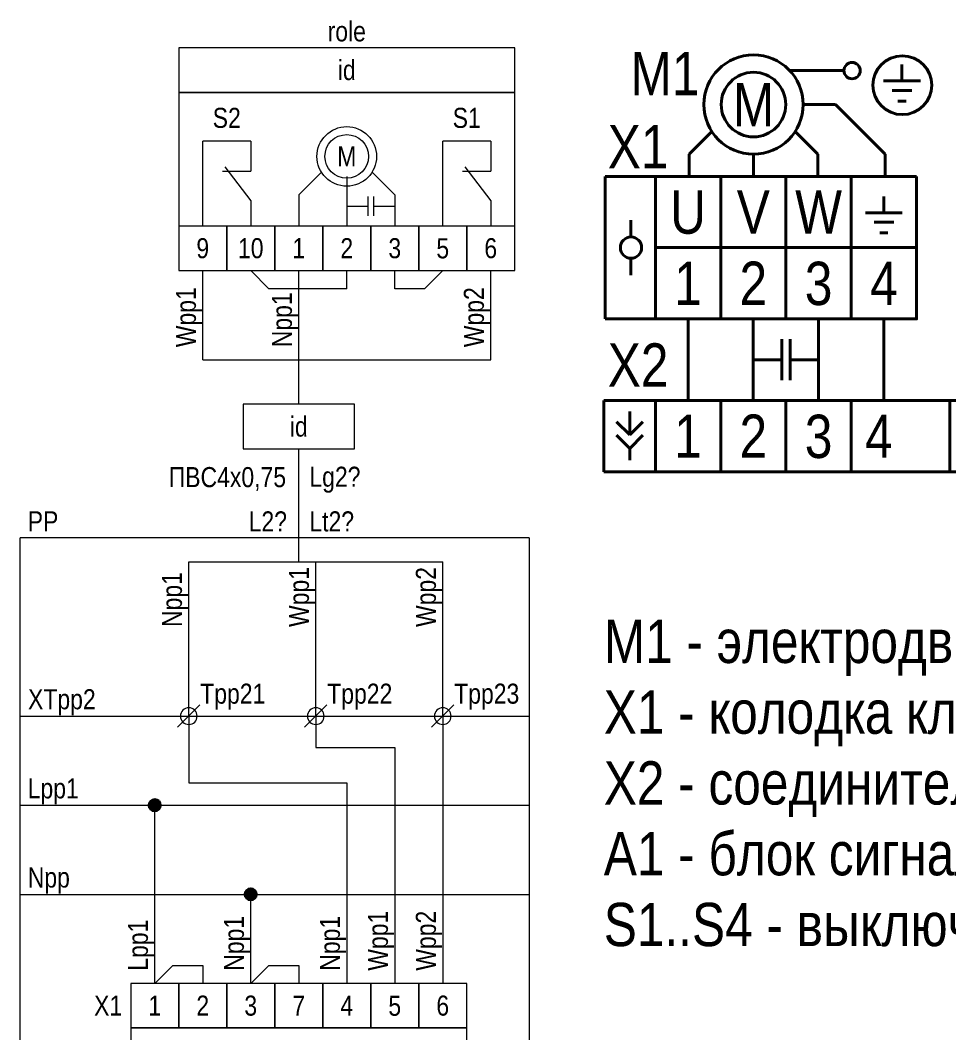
# Model space of a CAD drawing. Header units: millimetres. Extents: x -4644 to -4261, y -11677 to -11424.
# Drawn here: x -4485.6 to -4402.2, y -11520.4 to -11429.4 of the extents above; entities that cross this region are included whole.
import ezdxf

# ---------------------------------------------------------------- set-up
doc = ezdxf.new("R2010")
doc.units = ezdxf.units.MM
doc.header["$MEASUREMENT"] = 0
doc.linetypes.add('Штриховая', pattern=[2000, 1000, -1000])
doc.linetypes.add('Штрихпунктирная', pattern=[6702.777624, 3527.777672, -1763.888836, 0, -1411.111116])
doc.layers.add('2', color=7, linetype='Continuous')
for name, color, linetype, lineweight in [('2_names_Ном._пера__1', 7, 'Continuous', 15), ('2_Ном._пера__1', 7, 'Continuous', 15), ('2_Ном._пера__21', 7, 'Continuous', 40), ('info_Ном._пера__1', 7, 'Continuous', 15), ('info_Ном._пера__21', 7, 'Continuous', 40)]:
    doc.layers.add(name, color=color, linetype=linetype, lineweight=lineweight)
doc.styles.add('СГЕНЕРИР_СТИЛЬ_1', font='ARIALN.TTF')

# ---------------------------------------------------------------- blocks, each defined once
blk = doc.blocks.new('Линия_5', base_point=(-4473.568, -11515.922))
at = {"layer": '2', "linetype": 'Continuous', "lineweight": 0, "true_color": 0x000000}
blk.add_hatch(color=18, dxfattribs=at).paths.add_polyline_path([(-4474.068, -11499.922), (-4474.03, -11500.114), (-4473.922, -11500.276), (-4473.759, -11500.384), (-4473.568, -11500.422), (-4473.377, -11500.384), (-4473.215, -11500.276), (-4473.106, -11500.114), (-4473.068, -11499.922), (-4473.106, -11499.731), (-4473.215, -11499.569), (-4473.377, -11499.461), (-4473.568, -11499.422), (-4473.759, -11499.461), (-4473.922, -11499.569), (-4474.03, -11499.731)])
at = {"layer": '2_Ном._пера__1', "color": 7, "linetype": 'Continuous', "lineweight": 15}
blk.add_line((-4473.568, -11515.922), (-4473.568, -11500.422), dxfattribs=at)
at = {"layer": '2_Ном._пера__21', "color": 7, "linetype": 'Continuous', "lineweight": 40}
blk.add_circle((-4473.568, -11499.922), 0.5, dxfattribs=at)
blk = doc.blocks.new('Линия_6', base_point=(-4464.95, -11515.922))
at = {"layer": '2', "linetype": 'Continuous', "lineweight": 0, "true_color": 0x000000}
blk.add_hatch(color=18, dxfattribs=at).paths.add_polyline_path([(-4465.45, -11507.922), (-4465.412, -11508.114), (-4465.304, -11508.276), (-4465.142, -11508.384), (-4464.95, -11508.422), (-4464.759, -11508.384), (-4464.597, -11508.276), (-4464.488, -11508.114), (-4464.45, -11507.922), (-4464.488, -11507.731), (-4464.597, -11507.569), (-4464.759, -11507.461), (-4464.95, -11507.422), (-4465.142, -11507.461), (-4465.304, -11507.569), (-4465.412, -11507.731)])
at = {"layer": '2_Ном._пера__1', "color": 7, "linetype": 'Continuous', "lineweight": 15}
blk.add_line((-4464.95, -11515.922), (-4464.95, -11508.422), dxfattribs=at)
at = {"layer": '2_Ном._пера__21', "color": 7, "linetype": 'Continuous', "lineweight": 40}
blk.add_circle((-4464.95, -11507.922), 0.5, dxfattribs=at)

msp = doc.modelspace()

# ---------------------------------------------------------------- linework, layer by layer
at = {"layer": '2_Ном._пера__1', "color": 7, "linetype": 'Штриховая', "lineweight": 15}
for p, q in [((-4441.251, -11435.922), (-4471.414, -11435.922)), ((-4471.414, -11435.922), (-4471.414, -11447.922)), ((-4441.251, -11447.922), (-4441.251, -11435.922)), ((-4439.945, -11475.922), (-4485.641, -11475.922)), ((-4485.641, -11551.922), (-4485.641, -11475.922)), ((-4439.945, -11475.922), (-4439.945, -11551.922))]:
    msp.add_line(p, q, dxfattribs=at)
at = {"layer": '2_Ном._пера__1', "color": 7, "linetype": 'Continuous', "lineweight": 15}
for p, q in [((-4469.259, -11447.922), (-4469.259, -11440.301)), ((-4464.95, -11440.301), (-4469.259, -11440.301)), ((-4464.95, -11440.301), (-4464.95, -11442.988)), ((-4447.714, -11447.922), (-4447.714, -11440.301)), ((-4443.405, -11440.301), (-4447.714, -11440.301)), ((-4443.405, -11440.301), (-4443.405, -11442.988)), ((-4467.498, -11442.988), (-4464.95, -11442.988)), ((-4467.27, -11442.597), (-4464.95, -11445.666)), ((-4458.604, -11443.079), (-4460.641, -11445.117)), ((-4456.332, -11443.479), (-4456.332, -11447.922)), ((-4454.061, -11443.079), (-4452.023, -11445.117)), ((-4445.953, -11442.988), (-4443.405, -11442.988)), ((-4445.725, -11442.597), (-4443.405, -11445.666)), ((-4460.641, -11445.117), (-4460.641, -11447.922)), ((-4454.428, -11445.272), (-4454.428, -11446.995)), ((-4453.928, -11445.272), (-4453.928, -11446.995)), ((-4452.023, -11445.117), (-4452.023, -11447.922)), ((-4464.95, -11445.666), (-4464.95, -11447.922)), ((-4456.332, -11446.133), (-4454.428, -11446.133)), ((-4453.928, -11446.133), (-4452.023, -11446.133)), ((-4443.405, -11445.666), (-4443.405, -11447.922)), ((-4469.259, -11459.922), (-4469.259, -11451.922)), ((-4464.95, -11451.922), (-4463.324, -11453.549)), ((-4460.641, -11459.922), (-4460.641, -11451.922)), ((-4456.332, -11453.549), (-4456.332, -11451.922)), ((-4452.023, -11453.549), (-4452.023, -11451.922)), ((-4447.714, -11451.922), (-4449.341, -11453.549)), ((-4443.405, -11459.922), (-4443.405, -11451.922)), ((-4456.332, -11453.549), (-4463.324, -11453.549)), ((-4449.341, -11453.549), (-4452.023, -11453.549)), ((-4469.259, -11459.922), (-4443.405, -11459.922)), ((-4460.641, -11463.922), (-4460.641, -11459.922)), ((-4460.641, -11478.065), (-4460.641, -11467.922)), ((-4470.514, -11491.922), (-4470.514, -11478.065)), ((-4470.514, -11478.065), (-4447.714, -11478.065)), ((-4459.114, -11491.922), (-4459.114, -11478.065)), ((-4447.714, -11491.922), (-4447.714, -11478.065)), ((-4471.514, -11492.922), (-4469.514, -11490.922)), ((-4460.114, -11492.922), (-4458.114, -11490.922)), ((-4448.714, -11492.922), (-4446.714, -11490.922)), ((-4470.514, -11491.922), (-4470.514, -11497.923)), ((-4459.114, -11491.922), (-4459.114, -11494.745)), ((-4447.714, -11491.922), (-4447.714, -11515.922)), ((-4459.114, -11494.745), (-4452.023, -11494.745)), ((-4452.023, -11494.745), (-4452.023, -11515.922)), ((-4470.514, -11497.923), (-4456.332, -11497.923)), ((-4456.332, -11497.923), (-4456.332, -11515.922)), ((-4485.641, -11499.922), (-4439.945, -11499.922)), ((-4485.641, -11507.922), (-4439.945, -11507.922)), ((-4473.568, -11515.922), (-4471.942, -11514.296)), ((-4471.942, -11514.296), (-4469.259, -11514.296)), ((-4469.259, -11514.296), (-4469.259, -11515.922)), ((-4464.95, -11515.922), (-4463.324, -11514.296)), ((-4463.324, -11514.296), (-4460.641, -11514.296)), ((-4460.641, -11514.296), (-4460.641, -11515.922))]:
    msp.add_line(p, q, dxfattribs=at)
at = {"layer": '2_Ном._пера__1', "color": 7, "linetype": 'Штрихпунктирная', "lineweight": 15}
msp.add_line((-4485.641, -11491.922), (-4439.945, -11491.922), dxfattribs=at)
at = {"layer": '2_Ном._пера__1', "color": 7, "linetype": 'Continuous', "lineweight": 15}
for points in [[(-4471.414, -11435.922), (-4441.251, -11435.922), (-4441.251, -11431.922), (-4471.414, -11431.922)], [(-4471.414, -11451.922), (-4467.105, -11451.922), (-4467.105, -11447.922), (-4471.414, -11447.922)], [(-4467.105, -11451.922), (-4462.796, -11451.922), (-4462.796, -11447.922), (-4467.105, -11447.922)], [(-4462.796, -11451.922), (-4458.487, -11451.922), (-4458.487, -11447.922), (-4462.796, -11447.922)], [(-4458.487, -11451.922), (-4454.178, -11451.922), (-4454.178, -11447.922), (-4458.487, -11447.922)], [(-4454.178, -11451.922), (-4449.869, -11451.922), (-4449.869, -11447.922), (-4454.178, -11447.922)], [(-4449.869, -11451.922), (-4445.56, -11451.922), (-4445.56, -11447.922), (-4449.869, -11447.922)], [(-4445.56, -11451.922), (-4441.251, -11451.922), (-4441.251, -11447.922), (-4445.56, -11447.922)], [(-4465.641, -11467.922), (-4455.641, -11467.922), (-4455.641, -11463.922), (-4465.641, -11463.922)], [(-4475.723, -11519.922), (-4471.414, -11519.922), (-4471.414, -11515.922), (-4475.723, -11515.922)], [(-4471.414, -11519.922), (-4467.105, -11519.922), (-4467.105, -11515.922), (-4471.414, -11515.922)], [(-4467.105, -11519.922), (-4462.796, -11519.922), (-4462.796, -11515.922), (-4467.105, -11515.922)], [(-4462.796, -11519.922), (-4458.487, -11519.922), (-4458.487, -11515.922), (-4462.796, -11515.922)], [(-4458.487, -11519.922), (-4454.178, -11519.922), (-4454.178, -11515.922), (-4458.487, -11515.922)], [(-4454.178, -11519.922), (-4449.869, -11519.922), (-4449.869, -11515.922), (-4454.178, -11515.922)], [(-4449.869, -11519.922), (-4445.56, -11519.922), (-4445.56, -11515.922), (-4449.869, -11515.922)], [(-4475.723, -11523.922), (-4445.56, -11523.922), (-4445.56, -11519.922), (-4475.723, -11519.922)]]:
    msp.add_lwpolyline(points, close=True, dxfattribs=at)
for points in [[(-4470.514, -11491.172, 1), (-4470.514, -11492.672, 1)], [(-4459.114, -11491.172, 1), (-4459.114, -11492.672, 1)], [(-4447.714, -11491.172, 1), (-4447.714, -11492.672, 1)]]:
    msp.add_lwpolyline(points, format="xyb", close=True, dxfattribs=at)
for radius in [2.672, 1.962]:
    msp.add_circle((-4456.332, -11441.673), radius, dxfattribs=at)
at = {"layer": 'info_Ном._пера__21', "color": 7, "linetype": 'Continuous', "lineweight": 40}
for p, q in [((-4406.487, -11434.898), (-4406.487, -11433.435)), ((-4411.695, -11433.969), (-4416.564, -11433.969)), ((-4408.141, -11434.898), (-4404.834, -11434.898)), ((-4407.367, -11435.754), (-4406.487, -11435.754)), ((-4406.487, -11435.754), (-4405.607, -11435.754)), ((-4415.359, -11437.017), (-4412.458, -11437.017)), ((-4412.458, -11437.017), (-4408, -11441.475)), ((-4406.848, -11436.704), (-4406.487, -11436.704)), ((-4406.487, -11436.704), (-4406.126, -11436.704)), ((-4423.561, -11439.437), (-4425.599, -11441.475)), ((-4416.074, -11439.437), (-4414.036, -11441.475)), ((-4425.599, -11441.475), (-4425.599, -11443.462)), ((-4419.818, -11441.475), (-4419.818, -11443.462)), ((-4414.036, -11441.475), (-4414.036, -11443.462)), ((-4408, -11441.475), (-4408, -11443.462)), ((-4433.122, -11443.462), (-4405.183, -11443.462)), ((-4433.122, -11456.259), (-4433.122, -11443.462)), ((-4405.183, -11443.462), (-4405.183, -11456.259)), ((-4408.111, -11446.728), (-4408.111, -11445.265)), ((-4409.764, -11446.728), (-4406.457, -11446.728)), ((-4430.816, -11448.904), (-4430.816, -11447.381)), ((-4408.991, -11447.585), (-4408.111, -11447.585)), ((-4408.111, -11447.585), (-4407.23, -11447.585)), ((-4408.472, -11448.535), (-4408.111, -11448.535)), ((-4408.111, -11448.535), (-4407.75, -11448.535)), ((-4430.816, -11452.339), (-4430.816, -11450.816)), ((-4405.183, -11456.259), (-4433.122, -11456.259)), ((-4425.693, -11463.59), (-4425.693, -11456.259)), ((-4419.833, -11463.59), (-4419.833, -11456.259)), ((-4413.973, -11463.59), (-4413.973, -11456.259)), ((-4408.113, -11456.259), (-4408.113, -11463.59)), ((-4417.269, -11461.757), (-4417.269, -11458.092)), ((-4416.537, -11461.757), (-4416.537, -11458.092)), ((-4419.833, -11459.925), (-4417.269, -11459.925)), ((-4416.537, -11459.925), (-4413.973, -11459.925)), ((-4433.256, -11463.59), (-4261.563, -11463.59)), ((-4433.256, -11469.989), (-4433.256, -11463.59)), ((-4430.928, -11466.678), (-4430.928, -11464.565)), ((-4432.118, -11465.488), (-4430.928, -11466.678)), ((-4430.928, -11466.678), (-4429.738, -11465.488)), ((-4432.118, -11466.713), (-4430.928, -11467.903)), ((-4430.928, -11467.903), (-4429.738, -11466.713)), ((-4430.928, -11467.903), (-4430.928, -11468.953)), ((-4261.563, -11469.989), (-4433.256, -11469.989))]:
    msp.add_line(p, q, dxfattribs=at)
at = {"layer": 'info_Ном._пера__21', "color": 7, "linetype": 'Continuous', "lineweight": 40, "flags": 128}
for points in [[(-4428.623, -11443.462), (-4422.763, -11443.462), (-4422.763, -11449.86), (-4428.623, -11449.86)], [(-4422.763, -11443.462), (-4416.903, -11443.462), (-4416.903, -11449.86), (-4422.763, -11449.86)], [(-4416.903, -11443.462), (-4411.043, -11443.462), (-4411.043, -11449.86), (-4416.903, -11449.86)], [(-4428.623, -11449.86), (-4422.763, -11449.86), (-4422.763, -11456.259), (-4428.623, -11456.259)], [(-4422.763, -11449.86), (-4416.903, -11449.86), (-4416.903, -11456.259), (-4422.763, -11456.259)], [(-4416.903, -11449.86), (-4411.043, -11449.86), (-4411.043, -11456.259), (-4416.903, -11456.259)], [(-4411.043, -11449.86), (-4405.183, -11449.86), (-4405.183, -11456.259), (-4411.043, -11456.259)], [(-4428.623, -11463.59), (-4422.763, -11463.59), (-4422.763, -11469.989), (-4428.623, -11469.989)], [(-4422.763, -11463.59), (-4416.903, -11463.59), (-4416.903, -11469.989), (-4422.763, -11469.989)], [(-4416.903, -11463.59), (-4411.043, -11463.59), (-4411.043, -11469.989), (-4416.903, -11469.989)], [(-4411.043, -11463.59), (-4402.202, -11463.59), (-4402.202, -11469.989), (-4411.043, -11469.989)]]:
    msp.add_lwpolyline(points, close=True, dxfattribs=at)
at = {"layer": 'info_Ном._пера__21', "color": 7, "linetype": 'Continuous', "lineweight": 40}
for centre, radius in [((-4419.818, -11437.017), 4.458), ((-4410.966, -11433.969), 0.729), ((-4406.459, -11435.279), 2.64), ((-4419.818, -11437.017), 2.898), ((-4430.816, -11449.86), 0.956)]:
    msp.add_circle(centre, radius, dxfattribs=at)

# ---------------------------------------------------------------- block references
at = {"layer": '2', "color": 7, "linetype": 'Continuous', "lineweight": 15}
for name, p in [('Линия_5', (-4473.568, -11515.922)), ('Линия_6', (-4464.95, -11515.922))]:
    msp.add_blockref(name, p, dxfattribs=at)

# ---------------------------------------------------------------- texts
at = {"layer": '2_names_Ном._пера__1', "color": 7, "linetype": 'Continuous', "lineweight": 15, "char_height": 1.8, "style": 'СГЕНЕРИР_СТИЛЬ_1'}
for s, insert, attachment_point in [('\\A1;{\\pqc;\\fArial Narrow|b0|i0|c204|p34;role}', (-4456.332, -11431.371), 8), ('\\A1;{\\pqc;\\fArial Narrow|b0|i0|c204|p34;id}', (-4456.332, -11433.928), 5), ('\\A1;{\\pqc;\\fArial Narrow|b0|i0|c204|p34;id}', (-4460.641, -11466.853), 8), ('\\A1;{\\pql;\\fArial Narrow|b0|i0|c204|p34;Lg\\fArial Narrow|b0|i0|c204|p34;2\\fArial Narrow|b0|i0|c204|p34;?}', (-4459.688, -11471.874), 7), ('\\A1;{\\pqc;\\fArial Narrow|b0|i0|c204|p34;P\\fArial Narrow|b0|i0|c204|p34;P}', (-4483.596, -11474.43), 5), ('\\A1;{\\pql;\\fArial Narrow|b0|i0|c204|p34;L2?}', (-4465.138, -11475.34), 7), ('\\A1;{\\pql;\\fArial Narrow|b0|i0|c204|p34;Lt\\fArial Narrow|b0|i0|c204|p34;2\\fArial Narrow|b0|i0|c204|p34;?}', (-4459.688, -11475.358), 7), ('\\A1;{\\pqr;\\fArial Narrow|b0|i0|c204|p34;X\\fArial Narrow|b0|i0|c204|p34;T\\fArial Narrow|b0|i0|c204|p34;pp2}', (-4478.87, -11490.679), 6), ('\\A1;{\\pql;\\fArial Narrow|b0|i0|c204|p34;T\\fArial Narrow|b0|i0|c204|p34;pp21}', (-4469.487, -11490.176), 4), ('\\A1;{\\pql;\\fArial Narrow|b0|i0|c204|p34;T\\fArial Narrow|b0|i0|c204|p34;pp22}', (-4458.087, -11490.176), 4), ('\\A1;{\\pql;\\fArial Narrow|b0|i0|c204|p34;T\\fArial Narrow|b0|i0|c204|p34;pp23}', (-4446.688, -11490.176), 4), ('\\A1;{\\pqc;\\fArial Narrow|b0|i0|c204|p34;Lpp\\fArial Narrow|b0|i0|c204|p34;1}', (-4482.682, -11498.679), 5), ('\\A1;{\\pqc;\\fArial Narrow|b0|i0|c204|p34;Npp}', (-4483.08, -11506.683), 5)]:
    msp.add_mtext(s, dxfattribs=dict(at, insert=insert, attachment_point=attachment_point))
at = {"layer": '2_names_Ном._пера__1', "color": 7, "linetype": 'Continuous', "lineweight": 15, "char_height": 1.8, "attachment_point": 4, "rotation": 90, "style": 'СГЕНЕРИР_СТИЛЬ_1'}
for s, insert in [('\\A1;{\\pql;\\fArial Narrow|b0|i0|c204|p34;Wpp1}', (-4470.503, -11458.804)), ('\\A1;{\\pql;\\fArial Narrow|b0|i0|c204|p34;N\\fArial Narrow|b0|i0|c204|p34;pp1}', (-4461.885, -11458.804)), ('\\A1;{\\pql;\\fArial Narrow|b0|i0|c204|p34;Wpp2}', (-4444.649, -11458.804)), ('\\A1;{\\pql;\\fArial Narrow|b0|i0|c204|p34;Wpp1}', (-4460.358, -11483.922)), ('\\A1;{\\pql;\\fArial Narrow|b0|i0|c204|p34;Wpp2}', (-4448.958, -11483.922)), ('\\A1;{\\pql;\\fArial Narrow|b0|i0|c204|p34;Npp\\fArial Narrow|b0|i0|c204|p34;1}', (-4471.758, -11483.922)), ('\\A1;{\\pql;\\fArial Narrow|b0|i0|c204|p34;Wpp1}', (-4453.267, -11514.781)), ('\\A1;{\\pql;\\fArial Narrow|b0|i0|c204|p34;Wpp2}', (-4448.958, -11514.781)), ('\\A1;{\\pql;\\fArial Narrow|b0|i0|c204|p34;Lpp\\fArial Narrow|b0|i0|c204|p34;1}', (-4474.812, -11514.781)), ('\\A1;{\\pql;\\fArial Narrow|b0|i0|c204|p34;Npp\\fArial Narrow|b0|i0|c204|p34;1}', (-4466.194, -11514.781)), ('\\A1;{\\pql;\\fArial Narrow|b0|i0|c204|p34;Npp\\fArial Narrow|b0|i0|c204|p34;1}', (-4457.576, -11514.781))]:
    msp.add_mtext(s, dxfattribs=dict(at, insert=insert))
at = {"layer": '2_Ном._пера__1', "color": 7, "linetype": 'Continuous', "lineweight": 15, "char_height": 1.8, "style": 'СГЕНЕРИР_СТИЛЬ_1'}
for s, insert, attachment_point in [('\\A1;{\\pqc;\\fArial Narrow|b0|i0|c204|p34;S\\fArial Narrow|b0|i0|c204|p34;2}', (-4467.105, -11439.135), 8), ('\\A1;{\\pqc;\\fArial Narrow|b0|i0|c204|p34;S\\fArial Narrow|b0|i0|c204|p34;1}', (-4445.56, -11439.136), 8), ('\\A1;{\\pqc;\\fArial Narrow|b0|i0|c204|p34;M}', (-4456.332, -11442.573), 8), ('\\A1;{\\pqc;\\fArial Narrow|b0|i0|c204|p34;9}', (-4469.259, -11449.924), 5), ('\\A1;{\\pqc;\\fArial Narrow|b0|i0|c204|p34;10}', (-4464.95, -11449.924), 5), ('\\A1;{\\pqc;\\fArial Narrow|b0|i0|c204|p34;1}', (-4460.641, -11449.909), 5), ('\\A1;{\\pqc;\\fArial Narrow|b0|i0|c204|p34;2}', (-4456.332, -11449.909), 5), ('\\A1;{\\pqc;\\fArial Narrow|b0|i0|c204|p34;3}', (-4452.023, -11449.925), 5), ('\\A1;{\\pqc;\\fArial Narrow|b0|i0|c204|p34;5}', (-4447.714, -11449.938), 5), ('\\A1;{\\pqc;\\fArial Narrow|b0|i0|c204|p34;6}', (-4443.405, -11449.924), 5), ('\\A1;{\\pqc;\\fArial Narrow|b0|i0|c204|p34;X\\fArial Narrow|b0|i0|c204|p34;1}', (-4477.753, -11517.909), 5), ('\\A1;{\\pqc;\\fArial Narrow|b0|i0|c204|p34;1}', (-4473.568, -11517.909), 5), ('\\A1;{\\pqc;\\fArial Narrow|b0|i0|c204|p34;2}', (-4469.259, -11517.909), 5), ('\\A1;{\\pqc;\\fArial Narrow|b0|i0|c204|p34;3}', (-4464.95, -11517.925), 5), ('\\A1;{\\pqc;\\fArial Narrow|b0|i0|c204|p34;7}', (-4460.641, -11517.922), 5), ('\\A1;{\\pqc;\\fArial Narrow|b0|i0|c204|p34;4}', (-4456.332, -11517.913), 5), ('\\A1;{\\pqc;\\fArial Narrow|b0|i0|c204|p34;5}', (-4452.023, -11517.938), 5), ('\\A1;{\\pqc;\\fArial Narrow|b0|i0|c204|p34;6}', (-4447.714, -11517.924), 5)]:
    msp.add_mtext(s, dxfattribs=dict(at, insert=insert, attachment_point=attachment_point))
at = {"layer": '2_Ном._пера__21', "color": 7, "linetype": 'Continuous', "lineweight": 40, "insert": (-4472.321, -11471.7), "char_height": 1.8, "attachment_point": 7, "style": 'СГЕНЕРИР_СТИЛЬ_1'}
msp.add_mtext('\\A1;{\\pql;\\fArial Narrow|b0|i0|c204|p34;ПВС\\fArial Narrow|b0|i0|c204|p34;4\\fArial Narrow|b0|i0|c204|p34;х0,75}', dxfattribs=at)
at = {"layer": 'info_Ном._пера__1', "color": 7, "linetype": 'Continuous', "lineweight": 15, "char_height": 3.88481, "style": 'СГЕНЕРИР_СТИЛЬ_1'}
for s, insert, attachment_point in [('\\A1;{\\pqc;\\fArial Narrow|b0|i0|c204|p34;M1}', (-4427.773, -11436.174), 8), ('\\A1;{\\pqc;\\fArial Narrow|b0|i0|c204|p34;M}', (-4419.818, -11438.959), 8), ('\\A1;{\\pqc;\\fArial Narrow|b0|i0|c204|p34;X\\fArial Narrow|b0|i0|c204|p34;1}', (-4430.178, -11442.739), 8), ('\\A1;{\\pqc;\\fArial Narrow|b0|i0|c204|p34;U}', (-4425.693, -11448.669), 8), ('\\A1;{\\pqc;\\fArial Narrow|b0|i0|c204|p34;V}', (-4419.833, -11448.603), 8), ('\\A1;{\\pqc;\\fArial Narrow|b0|i0|c204|p34;W}', (-4413.973, -11448.603), 8), ('\\A1;{\\pqc;\\fArial Narrow|b0|i0|c204|p34;1}', (-4425.693, -11455.002), 8), ('\\A1;{\\pqc;\\fArial Narrow|b0|i0|c204|p34;2}', (-4419.833, -11455.002), 8), ('\\A1;{\\pqc;\\fArial Narrow|b0|i0|c204|p34;3}', (-4413.973, -11455.07), 8), ('\\A1;{\\pqc;\\fArial Narrow|b0|i0|c204|p34;4}', (-4408.113, -11455.002), 8), ('\\A1;{\\pqc;\\fArial Narrow|b0|i0|c204|p34;X2}', (-4430.178, -11462.341), 8), ('\\A1;{\\pqc;\\fArial Narrow|b0|i0|c204|p34;1}', (-4425.693, -11468.732), 8), ('\\A1;{\\pqc;\\fArial Narrow|b0|i0|c204|p34;2}', (-4419.833, -11468.732), 8), ('\\A1;{\\pqc;\\fArial Narrow|b0|i0|c204|p34;3}', (-4413.973, -11468.801), 8), ('\\A1;{\\pql;\\fArial Narrow|b0|i0|c204|p34; \\fArial Narrow|b0|i0|c204|p34;4}', (-4411.043, -11468.732), 7)]:
    msp.add_mtext(s, dxfattribs=dict(at, insert=insert, attachment_point=attachment_point))
at = {"layer": 'info_Ном._пера__1', "color": 7, "linetype": 'Continuous', "lineweight": 15, "insert": (-4433.256, -11483.266), "char_height": 3.884813, "attachment_point": 1, "line_spacing_factor": 0.98131, "style": 'СГЕНЕРИР_СТИЛЬ_1'}
msp.add_mtext('\\A1;{\\pql;\\fArial Narrow|b0|i0|c204|p34;М1\\fArial Narrow|b0|i0|c204|p34; \\fArial Narrow|b0|i0|c204|p34;-\\fArial Narrow|b0|i0|c204|p34; \\fArial Narrow|b0|i0|c204|p34;электродвигатель\\P\\pql;\\fArial Narrow|b0|i0|c204|p34;Х1 - колодка клеммная\\P\\pql;\\fArial Narrow|b0|i0|c204|p34;Х2 - соединитель (вилка, розетка) РП10-30\\P\\pql;\\fArial Narrow|b0|i0|c204|p34;А1 - блок сигнализации положения\\P\\pql;\\fArial Narrow|b0|i0|c204|p34;S1..S4 - выключатели сигнализации}', dxfattribs=at)

doc.saveas('drawing.dxf')
